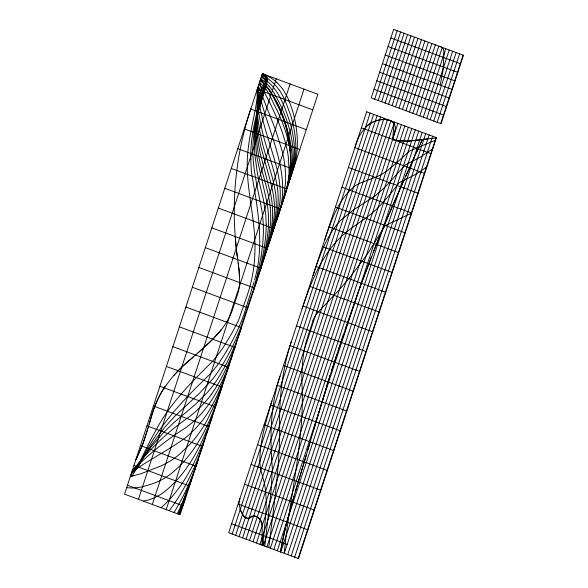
<?xml version="1.0" encoding="UTF-8"?>
<svg xmlns="http://www.w3.org/2000/svg" width="588" height="588" viewBox="0 0 588 588"><rect width="100%" height="100%" fill="white"/><g stroke="black" fill="none" stroke-linecap="round" stroke-linejoin="round"><path stroke-width="0.88" d="M272.369 468.856L271.061 491.156L264.798 546.12M274.449 209.137L274.449 209.085A205.183 124.619 21.6 0 0 273.207 193.893L270.495 181.479L261.079 147.492A358.687 217.861 21.6 0 1 257.184 121.069L257.052 107.685L258.448 97.042A53.508 32.502 21.6 0 1 258.771 95.807L259.33 94.124A41.976 25.497 21.6 0 1 259.793 92.985L259.999 92.544M250.863 158.929C249.878 135.607 257.581 113.418 261.013 90.67A52.677 31.995 21.6 0 0 261.021 87.443L260.94 86.745A28.819 17.5 21.6 0 0 260.521 84.613L260.455 84.371A19.294 11.716 21.6 0 0 259.771 82.577L259.587 82.239M262.035 545.098L262.211 525.569C262.939 519.255 253.965 512.221 249.216 518.013M257.316 90.662C257.059 104.105 259.249 117.49 262.145 130.573C266.114 148.411 273.28 165.39 276.632 183.375C280.888 203.764 275.669 224.498 268.929 243.704M275.463 192.732C272.634 173.159 264.409 154.887 260.668 135.505A350.257 212.738 21.6 0 1 257.324 110.912L257.265 94.153A48.9 29.701 21.6 0 0 257.309 93.396L257.338 89.148M254.876 252.95C255.993 226.461 249.114 200.581 247.467 174.283A364.112 221.154 21.6 0 1 247.283 167.587C246.585 143.913 253.751 121.179 257.287 98.005M257.588 88.222L257.713 90.648M254.861 253.413L254.832 254.097M239.735 282.608L239.029 269.429M239.75 282.358L239.706 283.276M254.817 254.56C254.354 268.723 251.561 282.747 246.953 296.139L238.544 320.386L232.209 332.595L224.616 345.244A365.229 221.83 21.6 0 1 215.333 357.952A331.698 201.464 21.6 0 1 211.393 362.531C190.336 383.273 169.035 404.662 155.445 431.276C148.874 442.426 143.685 454.531 137.658 465.799A19.161 11.635 21.6 0 1 136.122 467.416L135.828 467.644A30.782 18.698 21.6 0 1 134.77 468.371L134.071 468.805M239.72 282.968L239.661 283.982L239.698 283.372M262.917 545.421C264.166 524.672 268.679 503.615 264.262 482.924A82.665 50.208 21.6 0 0 263.939 481.506L261.197 471.532A93.72 56.926 21.6 0 1 260.197 466.159L260.08 465.093A103.414 62.813 21.6 0 1 259.881 461.977C259.602 441.074 266.254 420.89 271.876 401.016M279.594 204.227L277.411 216.149L272.964 231.363M268.804 547.604C273.861 504.996 280.63 462.344 279.572 419.295C279.807 393.034 283.078 366.596 291.354 341.599M275.427 216.619L272.464 231.451L266.129 252.23M257.301 97.902L257.963 89.67A38.565 23.424 21.6 0 0 257.757 87.708M261.057 257.052L262.762 243.88L263.395 232.774A298.697 181.42 21.6 0 0 262.241 212.952C258.11 188.256 250.547 163.692 253.479 138.327A372.41 226.189 21.6 0 1 254.531 128.596L256.89 115.865L263.299 89.508A58.396 35.471 21.6 0 0 263.593 85.672A33.325 20.242 21.6 0 0 263.483 84.238L263.446 83.966A22.498 13.664 21.6 0 0 262.946 81.908A11.297 6.865 21.6 0 0 261.976 79.909L261.594 79.498A8.43 5.123 21.6 0 0 261.079 78.917L260.749 78.579M261.05 257.118L256.831 277.117M256.361 120.849L258.86 109.677L263.983 91.772M289.561 179.134L287.554 186.866M254.531 280.094C264.909 244.608 257.522 207.88 251.488 172.416A346.369 210.379 21.6 0 1 250.87 158.929M256.78 277.308L253.869 288.054M265.695 251.069L268.826 236.751L270.421 224.307A234.796 142.612 21.6 0 0 270.267 207.564M254.06 281.968L243.866 314.734C238 331.441 229.423 347.148 219.699 361.892A316.932 192.496 21.6 0 1 209.776 374.402C181.971 400.891 155.122 429.585 139.356 464.99A57.073 34.663 21.6 0 1 137.151 468.092L134.696 470.65M265.526 251.73L265.276 252.722M265.1 253.377L264.945 253.979M440.199 85.04L443.021 70.619L443.984 53.934M264.541 255.479L264.299 256.375M264.056 91.515L265.46 83.4A19.448 11.811 21.6 0 0 265.453 83.099M264.13 256.971L260.925 267.907M307.693 450.224L328.016 381.899L343.576 334.013M310.119 441.875C300.769 475.42 289.178 508.37 282.159 542.526L280.476 551.926L285.937 525.459L294.059 496.081M313.757 429.343L330.096 375.276M306.48 454.399L295.301 491.913M148.102 427.792L149.47 423.125M148.242 427.322L147.551 429.659M149.198 424.058L150.021 421.265M147.831 428.725L142.546 444.866L136.196 459.037M253.546 289.171L240.69 327.744M149.609 422.662C153.255 410.284 157.334 397.797 164.603 387.007M147.419 430.122L142.546 444.866L137.041 457.288M150.161 420.795L150.44 419.869M150.579 419.398C156.312 394.989 171.836 374.519 191.063 358.952M250.929 108.537C237.045 149.83 231.856 193.827 235.266 237.236M260.866 268.091L258.272 276.206M260.778 268.562C266.702 249.996 272.928 231.033 272.611 211.312A216.627 131.572 21.6 0 0 270.693 193.981L260.396 154.159A333.345 202.47 21.6 0 1 256.736 124.399L257.015 113.381A187.087 113.631 21.6 0 1 257.265 110.882L259.955 98.387L267.121 81.093A19.816 12.032 21.6 0 0 267.202 80.688A15.428 9.371 21.6 0 0 267.305 79.211L267.173 78.307A8.07 4.902 21.6 0 0 265.666 75.58M317.792 312.5L338.453 290.656L348.963 278.536M288.686 183.412L290.803 174.945A214.429 130.235 21.6 0 0 292.067 164.912L292.207 161.061A174.166 105.781 21.6 0 0 292.192 158.731C291.663 141.061 286.334 123.818 278.822 107.927C273.567 98.453 269.664 86.649 260.028 80.776M331.411 371.138L336.74 354.608M289.818 179.957L292.574 167.213A208.064 126.376 21.6 0 0 292.993 163.464C294.757 140.187 287.267 117.159 276.272 96.91A93.044 56.514 21.6 0 0 269.164 86.186M290.95 176.503C296.286 159.157 295.147 140.37 290.193 123.083C284.526 106.149 278.014 86.12 261.19 77.226M293.214 169.594L294.507 165.257A208.725 126.773 21.6 0 0 295.161 162.619C298.153 149.984 297.896 136.776 295.646 124.046A227.666 138.283 21.6 0 0 293.765 115.226L292.765 111.573A192.055 116.652 21.6 0 0 291.92 108.831L289.186 101.254A127.978 77.726 21.6 0 0 287.392 97.108L282.644 88.862L276.779 82.291M276.235 221.404C295.448 175.371 266.386 131.844 257.919 87.2M280.123 209.549L284.041 194.973L285.452 182.956A235.046 142.759 21.6 0 0 282.269 151.476L275.676 130.227L259.19 87.943A43.115 26.188 21.6 0 0 258.918 87.281L258.669 86.693A29.878 18.147 21.6 0 1 258.353 85.892M239.933 498.492L239.147 501.998A35.5 21.558 21.6 0 0 239.044 503.813L240.367 510.068L244.277 517.308L248.445 518.851M280.05 376.077C270.098 405.97 269.841 437.715 272.369 468.768M194.4 471.172L198.428 458.787M252.899 292.618C259.102 273.442 264.335 253.796 265.901 233.634A284.915 173.056 21.6 0 0 266.21 224.16M282.799 201.427C297.998 161.288 290.832 110.831 260.396 79.652C277.933 97.152 286.128 121.51 289.436 145.603C292.839 167.213 287.635 188.586 280.351 208.843L277.911 216.259M206.55 434.047L208.983 426.616L153.431 406.043M255.883 283.497C262.101 264.1 267.753 244.204 268.54 223.734A243.939 148.161 21.6 0 0 266.959 202.412L257.448 160.01A360.224 218.795 21.6 0 1 256.677 154.791A312.074 189.549 21.6 0 1 255.501 141.039A284.254 172.651 21.6 0 1 258.382 111.301L266.07 86.01A41.042 24.931 21.6 0 0 266.379 84.29L266.555 80.086A8.673 5.27 21.6 0 0 263.351 75.279M263.343 260.741L270.59 236.604L273.824 219.603A234.781 142.597 21.6 0 0 274.449 209.519M272.207 233.679L277.102 218.736M262.351 73.676L124.546 494.17L180.097 514.75L317.895 94.278L262.351 73.676A29.679 18.03 21.6 0 1 276.72 82.32M138.437 499.315L276.242 78.821M152.321 504.46L290.127 83.959M166.213 509.605L304.018 89.104M191.813 479.007L185.676 495.588L177.348 513.728M199.236 456.31L203.308 443.94M205.241 438.031C196.951 463.858 185.705 489.032 169.219 510.715M211.974 417.487L204.867 437.92M217.641 400.207C206.454 434.488 192.166 470.767 162.486 493.244A97.204 59.035 21.6 0 1 154.989 497.426L149.484 499.719A22.307 13.546 21.6 0 1 147.963 500.123L143.987 501.005A30.289 18.397 21.6 0 1 143.376 501.145M198.127 459.743C192.129 478.162 184.088 495.934 174.041 512.508M312.985 275.581C319.152 257.228 325.465 238.236 338.056 223.161A127.376 77.366 21.6 0 1 341.165 219.883L353.55 209.813L373.645 196.951A131.888 80.108 21.6 0 0 375.387 195.694L385.728 186.506L405.088 165.03L420.493 157.033L432.783 148.83M324.627 240.058C331.353 220.618 338.218 199.2 354.976 186.014A56.896 34.552 21.6 0 1 357.82 184.309L358.937 183.735A97.931 59.484 21.6 0 1 360.988 182.78L375.181 177.363A108.795 66.077 21.6 0 0 376.974 176.65L379.951 175.327M355.086 147.118C358.467 133.123 369.47 118.159 385.463 119.577M232.179 534.036L370.131 113.087M374.696 99.174L397.135 30.686M235.648 535.323L373.608 114.373M378.165 100.46L400.612 31.973M239.125 536.609L377.077 115.66M381.634 101.746L404.081 33.259M313.022 320.607L307.259 338.21C302.695 352.205 301.96 367.059 301.85 381.663C305.275 439.596 289.414 496.015 284.261 553.33L422.213 132.381M242.594 537.895L380.546 116.946M385.111 103.032L407.558 34.545M246.063 539.181L384.023 118.232M388.58 104.319L411.027 35.831M249.54 540.468L387.492 119.518M392.049 105.605L414.496 37.117M253.009 541.754L390.961 120.805M395.526 106.891L417.972 38.404M256.486 543.04L394.438 122.091M398.995 108.177L421.442 39.69M259.955 544.326L397.907 123.377M402.471 109.464L424.911 40.976M401.384 124.663L263.424 545.613L262.101 537.77M405.94 110.75L428.387 42.262M266.901 546.899L404.853 125.95M409.41 112.036L431.857 43.549M270.37 548.185L408.322 127.236M412.886 113.322L435.333 44.835M273.839 549.471L411.798 128.522M416.355 114.609L438.802 46.121M277.315 550.758L415.268 129.808M419.825 115.895L442.272 47.4M280.785 552.044L418.737 131.095M423.301 117.181L445.748 48.686M426.77 118.467L449.217 49.973M287.73 554.616L425.683 133.667M430.247 119.754L452.686 51.259M291.2 555.903L429.159 134.953M433.716 121.04L456.163 52.545M294.676 557.189L432.628 136.24M437.185 122.326L459.632 53.831M298.145 558.475L436.098 137.518M440.662 123.612L463.109 55.118M281.99 203.896L280.351 208.843L224.8 188.263M241.646 326.95L241.425 327.612L185.874 307.054M221.955 387.029C213.304 413.217 203.176 439.787 184.61 460.698A260.396 158.157 21.6 0 1 178.142 467.46L175.32 470.084A200.501 121.775 21.6 0 1 170.792 473.906L167.051 476.64A93.749 56.94 21.6 0 1 161.604 479.823L156.717 482.101A122.87 74.632 21.6 0 1 152.299 483.821L142.803 486.68A55.566 33.751 21.6 0 1 141.223 487.018L135.718 487.805A38.022 23.094 21.6 0 1 132.484 487.974L131.859 487.981A32.222 19.573 21.6 0 1 131.021 487.966L128.36 487.812A25.725 15.626 21.6 0 1 126.692 487.621M232.422 355.101C222.698 384.052 208.321 413.702 181.582 430.445C165.125 441.11 149.911 453.532 135.865 467.195M225.586 375.945L216.178 401.281L206.55 421.375A330.419 200.692 21.6 0 1 197.913 434.635L197.098 435.723A292.883 177.885 21.6 0 1 191.203 442.896L179.575 454.23A155.791 94.624 21.6 0 1 159.642 466.549M185.867 497.139L179.369 514.478M302.129 308.722C309.663 286.084 318.321 263.218 333.719 244.63A220.037 133.645 21.6 0 1 342.466 235.553L350.749 228.71L362.847 220.103M338.093 350.485L361.429 283.269L379.547 236.325M241.352 327.832C235.075 346.677 226.843 364.994 215.877 381.583A281.395 170.917 21.6 0 1 207.196 392.615L195.782 404.044L173.82 422.61L163.523 432.665L150.925 447.152L135.799 467.475M228.975 365.611C223.447 381.597 217.251 397.532 208.35 411.982A274.265 166.58 21.6 0 1 201.199 421.964L199.192 424.382A224.418 136.306 21.6 0 1 183.419 439.31M236.28 343.326C229.952 361.252 222.33 379.01 211.224 394.533M193.584 473.649L182.361 502.784L178.605 514.199L196.002 466.21L140.451 445.638M344.965 329.905L357.864 293.052M359.341 288.973L371.543 256.486M204.587 438.67C194.716 464.028 181.817 489.488 161.09 507.709M240.602 327.964C234.002 344.443 226.093 360.547 215.737 375.012A287.341 174.518 21.6 0 1 212.025 379.767L199.501 393.218L174.709 416.348L164.633 427.432L151.241 445.116L133.91 472.98M373.123 252.443L392.365 205.925L419.185 146.559M264.953 89.06L267.195 81.717A28.003 17.008 21.6 0 0 267.305 80.799L267.32 80.335A14.384 8.732 21.6 0 0 267.231 79.204L266.915 78.042M264.784 89.486L260.396 101.254L257.904 111.125A234.355 142.34 21.6 0 0 256.633 120.547L256.375 124.34A293.103 178.024 21.6 0 0 256.471 137.996M381.186 232.304L403.721 180.531M132.822 475.207L132.498 475.905L130.749 475.251M132.888 475.053L133.814 473.178M420.229 144.251L422.309 139.621L416.348 152.829M405.522 176.569L414.547 156.79M260.036 92.47C261.373 87.127 269.591 80.174 263.615 75.132A3.888 2.359 21.6 0 0 262.138 74.345M136.622 458.162L136.835 457.721M136.409 458.596L135.777 459.912L135.99 459.471M132.719 472.054L131.624 473.855M132.763 471.98L133.924 470.194M164.669 386.911L165.125 386.243M134.042 470.018L135.674 467.651M399.333 182.589C388.58 196.186 377.849 210.313 363.134 219.897M173.982 375.291C192.768 354.108 220.743 339.357 231.716 312A129.47 78.638 21.6 0 0 232.26 310.435L238.03 292.831A95.785 58.175 21.6 0 0 239.632 283.975M221.309 329.721L211.768 340.165L199.641 351.389M348.934 278.646L367.044 254.604L385.25 225.564L411.725 213.099L341.937 187.249M135.519 466.938C150.851 448.093 168.455 431.136 188.535 417.406A281.696 171.093 21.6 0 0 211.283 394.563M135.49 466.975L132.197 470.841M248.584 518.697L253.715 515.845L257.265 516.889L260.271 519.608L262.211 525.569M134.637 470.709L132.77 472.385A20.389 12.385 21.6 0 1 132.418 472.649L132.234 472.781A10.341 6.284 21.6 0 1 131.58 473.164L131.425 473.237M135.696 467.35L132.52 470.371A22.432 13.627 21.6 0 1 132.278 470.591M396.863 162.589L409.711 150.91L435.635 140.142M396.768 162.67L387.529 170.469L381.649 174.452A52.832 32.09 21.6 0 1 379.951 175.327M191.842 358.261L193.401 356.887M198.083 352.763L198.862 352.072M365.383 127.574C370.499 120.048 394.673 113.896 395.445 128.052A36.838 22.373 21.6 0 1 395.232 129.125L392.644 139.429L400.266 140.98L409.454 141.091M426.939 166.654L420.832 171.137M183.382 439.28C167.462 450.592 149.969 459.463 133.917 470.598M131.808 472.024L133.844 470.65M420.516 171.351L415.334 174.555M132.557 469.731L133.99 468.856M415.268 174.592L399.37 182.574M159.605 466.512L141.348 473.575L130.271 476.699M427.844 138.952L409.696 141.069M436.355 137.923L407.646 141.186L397.62 140.65A18.096 10.988 21.6 0 1 392.637 139.474L394.07 123.208L390.432 120.819L385.574 119.584M249.055 518.19L245.321 517.69L242.506 514.397L240.191 509.598M390.858 37.963L460.647 63.813M388.058 46.525L457.839 72.368M385.25 55.081L455.038 80.931M382.443 63.644L452.231 89.494M379.635 72.206L449.423 98.056M376.835 80.769L446.615 106.619M374.027 89.332L443.815 115.174M312.794 109.853L257.243 89.273L257.301 90.552M361.399 127.853L431.188 153.703M250.753 109.074L306.304 129.647M354.909 147.654L424.698 173.504M244.263 128.868L299.814 149.448M348.427 167.448L418.208 193.298M237.78 148.668L293.331 169.248M231.29 168.469L286.841 189.042M335.447 207.049L405.235 232.892M328.957 226.843L398.745 252.693M218.31 208.064L273.861 228.636M322.474 246.644L392.255 272.494M211.827 227.857L267.378 248.437M315.984 266.438L385.772 292.287M205.337 247.658L260.888 268.238M309.494 286.238L379.282 312.088M198.847 267.459L254.398 288.032M303.004 306.039L372.792 331.882M192.357 287.253L247.908 307.833M296.521 325.833L366.302 351.683M290.031 345.634L359.819 371.484M179.384 326.847L234.935 347.427M283.541 365.427L353.329 391.277M172.894 346.648L228.445 367.221M277.051 385.228L346.839 411.078M166.404 366.449L221.955 387.022M270.568 405.029L340.349 430.872M159.921 386.243L215.473 406.822M264.078 424.823L333.866 450.673M257.588 444.624L327.376 470.474M146.941 425.837L202.493 446.417M251.098 464.417L320.886 490.267M244.615 484.218L314.396 510.068M133.968 465.439L189.52 486.011M238.125 504.019L307.914 529.861M127.478 485.232L183.03 505.812M231.635 523.812L287.187 544.392M261.77 75.448L263.101 75.992A19.992 12.142 21.6 0 1 268.54 79.182L269.319 79.725A35.964 21.844 21.6 0 1 274.794 84.672A48.084 29.202 21.6 0 1 278.844 89.567L279.3 90.192M441.015 46.937L441.198 47.011A4.969 3.013 21.6 0 1 442.294 47.503A1.764 1.073 21.6 0 1 442.624 47.79L443.44 49.311A20.154 12.238 21.6 0 1 443.543 49.76A50.325 30.569 21.6 0 1 443.977 53.927M260.609 79.005L264.703 81.475L269.128 86.193M259.44 82.555C268.554 88.906 271.685 100.908 277.08 110.235C284.864 127.015 291.067 145.074 291.141 163.765M263.314 75.301L262.638 74.816A5.329 3.234 21.6 0 0 262.101 74.456M258.867 84.319L260.3 85.694A19.676 11.951 21.6 0 1 260.896 86.414A25.019 15.2 21.6 0 1 262.285 88.384C273.339 108.978 283.695 130.477 287.826 153.659A170.535 103.576 21.6 0 1 288.502 158.562L289.068 171.167A151.564 92.059 21.6 0 1 288.936 174.305L288.054 181.766A268.084 162.825 21.6 0 1 287.282 185.948L286.26 190.328A208.916 126.89 21.6 0 1 285.004 194.643M264.372 78.961L264.593 79.358A11.731 7.122 21.6 0 1 265.07 80.769L265.328 81.938A20.823 12.649 21.6 0 1 265.445 82.893M285.32 101.018L290.766 115.586A224.8 136.534 21.6 0 1 292.78 123.068C296.051 136.629 296.903 150.851 294.213 164.589A173.879 105.605 21.6 0 1 292.089 173.048M238.258 263.564L236.986 254.354M238.169 262.968L238.419 264.762M238.338 264.166L238.588 265.96M237.464 257.941L237.559 258.654M238.507 265.364L239.676 276.544M237.273 256.5L237.368 257.221M258.125 94.337L257.801 91.493M258.139 94.411C260.712 121.393 271.818 146.566 277.874 172.784A220.294 133.799 21.6 0 1 279.712 204.264M238.743 267.158L238.971 268.951M237.177 255.787L236.31 248.621M236.721 252.201L236.898 253.634M236.633 251.488L236.156 247.195M257.72 90.743L257.794 91.427M235.215 236.523L236.229 247.908M236.075 246.482L235.545 240.786M270.245 207.557C268.54 189.138 261.146 171.88 258.308 153.659A314.095 190.777 21.6 0 1 256.581 139.746L256.471 137.996M235.487 240.073L235.318 237.942M266.21 224.153L265.857 216.318A259.345 157.518 21.6 0 0 265.519 212.76L263.424 199.692L258.389 178.252A309.2 187.8 21.6 0 1 257.324 172.997L255.008 155.739A319.813 194.246 21.6 0 1 256.258 120.819M279.396 90.184A90.332 54.86 21.6 0 1 285.246 101.011M291.185 163.773A194.929 118.394 21.6 0 1 289.524 179.127M275.581 192.754A218.214 132.535 21.6 0 1 275.375 216.597M262.439 73.419A5.748 3.491 21.6 0 1 265.078 75.073L265.276 75.22A5.784 3.513 21.6 0 1 265.644 75.587M262.424 73.515A5.829 3.543 21.6 0 1 264.945 75.36A9.261 5.623 21.6 0 1 266.974 78.042M261.587 76.058A3.219 1.955 21.6 0 1 262.123 76.491L262.211 76.565A9.261 5.623 21.6 0 0 262.373 76.712L262.718 77.006A8.004 4.866 21.6 0 1 264.357 78.968M131.602 473.847A5.417 3.293 21.6 0 1 131.028 474.487M312.882 320.556A71.949 43.703 21.6 0 1 317.873 312.551M366.662 111.801L228.71 532.75L298.491 558.6L436.45 137.651L366.662 111.801M393.666 29.4L371.219 97.887L441.007 123.737L463.454 55.25L393.666 29.4"/></g></svg>
